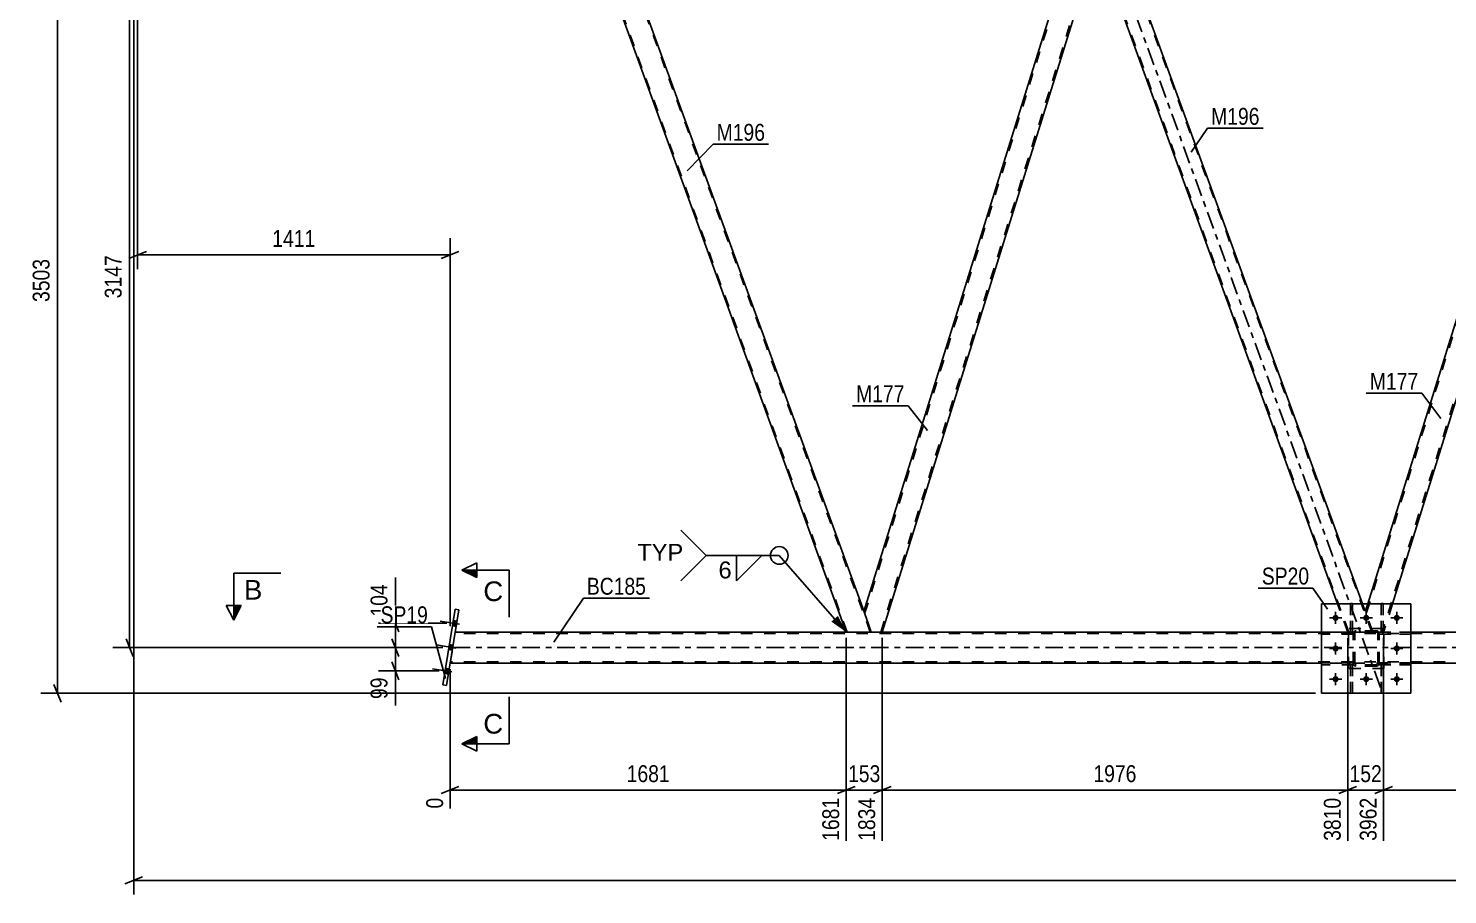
# Model space of a CAD drawing. Header units: millimetres. Extents: x 0 to 1766, y 0 to 560.
# Drawn here: x 1029.8 to 1270.7, y 259 to 406 of the extents above; entities that cross this region are included whole.
import ezdxf

# ---------------------------------------------------------------- set-up
doc = ezdxf.new("R2010")
doc.units = ezdxf.units.MM
doc.linetypes.add('DXK_LINE_DOT2', pattern=[3.9198, 1.9599, -1.9599])
doc.linetypes.add('DXK_LINE_DOT3', pattern=[5.9187, 2.979, -0.9799, 0.9799, -0.9799])
doc.styles.add('Arial', font='ARIAL.TTF', dxfattribs={"height": 0.2})
doc.styles.add('Arial Narrow', font='ARIALN.TTF', dxfattribs={"height": 0.2})

# ---------------------------------------------------------------- blocks, each defined once
blk = doc.blocks.new('Part-814185401-3604 - 3531')
at = {"color": 7, "linetype": 'DXK_LINE_DOT2'}
for p, q in [((1254.71, 298.38), (1249.31, 298.38)), ((1249.31, 298.38), (1249.31, 298.06)), ((1254.71, 298.06), (1249.31, 298.06)), ((1254.11, 298.06), (1254.11, 298.38)), ((1254.71, 298.06), (1254.71, 298.38))]:
    blk.add_line(p, q, dxfattribs=at)
blk = doc.blocks.new('Part-814185401-3687 - 3531')
at = {"color": 7, "linetype": 'DXK_LINE_DOT2'}
for p, q in [((1259.11, 303.26), (1259.11, 303.58)), ((1259.11, 303.58), (1264.51, 303.58)), ((1264.51, 303.26), (1259.11, 303.26)), ((1259.71, 303.26), (1259.71, 303.58)), ((1264.51, 303.58), (1264.51, 303.26))]:
    blk.add_line(p, q, dxfattribs=at)
blk = doc.blocks.new('Part-814185401-3638 - 3531')
at = {"color": 7, "linetype": 'DXK_LINE_DOT2'}
for p, q in [((1255.01, 303.78), (1255.19, 303.81)), ((1255.19, 303.81), (1255.01, 303.78)), ((1258.63, 303.81), (1255.19, 303.81)), ((1258.63, 303.81), (1258.81, 303.78)), ((1258.81, 303.78), (1258.63, 303.81)), ((1254.71, 303.33), (1254.75, 303.52)), ((1254.75, 303.52), (1254.71, 303.33)), ((1254.71, 298.29), (1254.71, 303.33)), ((1254.95, 303.33), (1254.97, 303.43)), ((1254.95, 298.29), (1254.95, 303.33)), ((1254.97, 303.43), (1255.02, 303.5)), ((1255.02, 303.5), (1255.1, 303.56)), ((1255.1, 303.56), (1255.19, 303.57)), ((1255.19, 303.57), (1258.63, 303.57)), ((1258.63, 303.57), (1258.72, 303.56)), ((1258.72, 303.56), (1258.8, 303.5)), ((1258.8, 303.5), (1258.85, 303.43)), ((1258.85, 303.43), (1258.87, 303.33)), ((1258.87, 298.29), (1258.87, 303.33)), ((1259.07, 303.52), (1259.11, 303.33)), ((1259.11, 303.33), (1259.07, 303.52)), ((1259.11, 298.29), (1259.11, 303.33)), ((1254.75, 298.11), (1254.71, 298.29)), ((1254.71, 298.29), (1254.75, 298.11)), ((1254.97, 298.2), (1254.95, 298.29)), ((1255.02, 298.13), (1254.97, 298.2)), ((1255.19, 297.81), (1255.01, 297.85)), ((1255.01, 297.85), (1255.19, 297.81)), ((1255.1, 298.07), (1255.02, 298.13)), ((1255.19, 298.05), (1255.1, 298.07)), ((1258.63, 298.05), (1255.19, 298.05)), ((1258.63, 297.81), (1255.19, 297.81)), ((1258.72, 298.07), (1258.63, 298.05)), ((1258.81, 297.85), (1258.63, 297.81)), ((1258.63, 297.81), (1258.81, 297.85)), ((1258.8, 298.13), (1258.72, 298.07)), ((1258.85, 298.2), (1258.8, 298.13)), ((1258.87, 298.29), (1258.85, 298.2)), ((1259.11, 298.29), (1259.07, 298.11)), ((1259.07, 298.11), (1259.11, 298.29))]:
    blk.add_line(p, q, dxfattribs=at)
at = {"color": 7, "linetype": 'DXK_LINE_DOT3'}
blk.add_line((1256.91, 300.81), (1256.91, 300.81), dxfattribs=at)
at = {"color": 7, "linetype": 'DXK_LINE_DOT2'}
for centre, start, end in [((1255.19, 303.33), 112.5, 157.5), ((1255.19, 303.33), 112.5, 157.5), ((1258.63, 303.33), 22.5, 67.5), ((1258.63, 303.33), 22.5, 67.5), ((1255.19, 298.29), 202.5, 247.5), ((1255.19, 298.29), 202.5, 247.5), ((1258.63, 298.29), 292.5, 337.5), ((1258.63, 298.29), 292.5, 337.5)]:
    blk.add_arc(centre, 0.48, start, end, dxfattribs=at)
blk = doc.blocks.new('Bolt-814185401-3567 - 3531')
at = {"color": 1, "linetype": 'Continuous'}
for p, q in [((1250.67, 306.01), (1251.36, 306.01)), ((1251.71, 307.05), (1251.71, 306.36)), ((1252.75, 306.01), (1252.06, 306.01)), ((1255.87, 306.01), (1256.56, 306.01)), ((1256.91, 307.05), (1256.91, 306.36)), ((1257.95, 306.01), (1257.26, 306.01)), ((1261.07, 306.01), (1261.76, 306.01)), ((1262.11, 307.05), (1262.11, 306.36)), ((1263.15, 306.01), (1262.46, 306.01)), ((1251.71, 304.97), (1251.71, 305.67)), ((1256.91, 304.97), (1256.91, 305.67)), ((1262.11, 304.97), (1262.11, 305.67)), ((1251.71, 301.85), (1251.71, 301.16)), ((1262.11, 301.85), (1262.11, 301.16)), ((1250.67, 300.81), (1251.36, 300.81)), ((1251.71, 299.77), (1251.71, 300.47)), ((1252.75, 300.81), (1252.06, 300.81)), ((1261.07, 300.81), (1261.76, 300.81)), ((1262.11, 299.77), (1262.11, 300.47)), ((1263.15, 300.81), (1262.46, 300.81)), ((1251.71, 296.65), (1251.71, 295.96)), ((1256.91, 296.65), (1256.91, 295.96)), ((1262.11, 296.65), (1262.11, 295.96)), ((1250.67, 295.61), (1251.36, 295.61)), ((1251.71, 294.57), (1251.71, 295.27)), ((1252.75, 295.61), (1252.06, 295.61)), ((1255.87, 295.61), (1256.56, 295.61)), ((1256.91, 294.57), (1256.91, 295.27)), ((1257.95, 295.61), (1257.26, 295.61)), ((1261.07, 295.61), (1261.76, 295.61)), ((1262.11, 294.57), (1262.11, 295.27)), ((1263.15, 295.61), (1262.46, 295.61))]:
    blk.add_line(p, q, dxfattribs=at)
blk = doc.blocks.new('Part-814185401-3639 - 3531')
at = {"color": 7, "linetype": 'DXK_LINE_DOT2'}
for p, q in [((1249.31, 308.41), (1264.51, 308.41)), ((1249.31, 308.41), (1249.31, 293.21)), ((1264.51, 308.41), (1264.51, 293.21)), ((1249.31, 293.21), (1264.51, 293.21))]:
    blk.add_line(p, q, dxfattribs=at)
blk = doc.blocks.new('Bolt-814185401-3570 - 3531')
at = {"linetype": 'Continuous'}
for points in [[(1101.93, 305.54), (1101.78, 304.68), (1102.41, 304.57), (1102.56, 305.44)], [(1101.93, 305.54), (1101.78, 304.68), (1102.41, 304.57), (1102.56, 305.44)], [(1101.93, 305.54), (1101.78, 304.68), (1102.41, 304.57), (1102.56, 305.44)], [(1101.26, 301.5), (1101.12, 300.63), (1101.75, 300.53), (1101.89, 301.39)], [(1101.26, 301.5), (1101.12, 300.63), (1101.75, 300.53), (1101.89, 301.39)], [(1100.6, 297.45), (1100.46, 296.58), (1101.09, 296.48), (1101.23, 297.35)], [(1100.6, 297.45), (1100.46, 296.58), (1101.09, 296.48), (1101.23, 297.35)], [(1100.6, 297.45), (1100.46, 296.58), (1101.09, 296.48), (1101.23, 297.35)]]:
    blk.add_hatch(color=1, dxfattribs=at).paths.add_polyline_path(points)
at = {"color": 1, "linetype": 'Continuous'}
for p, q in [((1103, 304.92), (1099.72, 305.46)), ((1103, 304.92), (1099.72, 305.46)), ((1103, 304.92), (1099.72, 305.46)), ((1102.41, 304.57), (1101.78, 304.68)), ((1102.41, 304.57), (1101.78, 304.68)), ((1102.41, 304.57), (1101.78, 304.68)), ((1102.56, 305.44), (1101.93, 305.54)), ((1102.56, 305.44), (1101.93, 305.54)), ((1102.56, 305.44), (1101.93, 305.54)), ((1102.33, 300.88), (1099.06, 301.41)), ((1102.33, 300.88), (1099.06, 301.41)), ((1101.89, 301.39), (1101.26, 301.5)), ((1101.89, 301.39), (1101.26, 301.5)), ((1101.75, 300.53), (1101.12, 300.63)), ((1101.75, 300.53), (1101.12, 300.63)), ((1101.67, 296.83), (1098.4, 297.37)), ((1101.67, 296.83), (1098.4, 297.37)), ((1101.67, 296.83), (1098.4, 297.37)), ((1101.09, 296.48), (1100.46, 296.58)), ((1101.09, 296.48), (1100.46, 296.58)), ((1101.09, 296.48), (1100.46, 296.58)), ((1101.23, 297.35), (1100.6, 297.45)), ((1101.23, 297.35), (1100.6, 297.45)), ((1101.23, 297.35), (1100.6, 297.45))]:
    blk.add_line(p, q, dxfattribs=at)
blk = doc.blocks.new('Part-814185401-3590 - 3531')
at = {"color": 7, "linetype": 'DXK_LINE_DOT2'}
for p, q in [((1259.46, 308.42), (1259.46, 303.57)), ((1259.78, 308.42), (1259.46, 308.42)), ((1259.78, 303.57), (1259.78, 308.42)), ((1259.46, 304.17), (1259.78, 304.17)), ((1259.46, 303.57), (1259.78, 303.57))]:
    blk.add_line(p, q, dxfattribs=at)
blk = doc.blocks.new('Part-814185401-3657 - 3531')
at = {"color": 7, "linetype": 'DXK_LINE_DOT2'}
for p, q in [((1254.26, 308.42), (1254.26, 303.57)), ((1254.58, 308.42), (1254.26, 308.42)), ((1254.58, 303.57), (1254.58, 308.42)), ((1254.26, 304.17), (1254.58, 304.17)), ((1254.26, 303.57), (1254.58, 303.57))]:
    blk.add_line(p, q, dxfattribs=at)
blk = doc.blocks.new('Part-814185401-3593 - 3531')
at = {"color": 7, "linetype": 'DXK_LINE_DOT2'}
for p, q in [((1254.58, 298.05), (1254.26, 298.05)), ((1254.26, 298.05), (1254.26, 293.22)), ((1254.26, 297.45), (1254.58, 297.45)), ((1254.58, 293.22), (1254.58, 298.05)), ((1254.26, 293.22), (1254.58, 293.22))]:
    blk.add_line(p, q, dxfattribs=at)
blk = doc.blocks.new('Part-814185401-3607 - 3531')
at = {"color": 7, "linetype": 'DXK_LINE_DOT2'}
for p, q in [((1254.71, 303.58), (1249.31, 303.58)), ((1249.31, 303.58), (1249.31, 303.26)), ((1254.71, 303.26), (1249.31, 303.26)), ((1254.11, 303.26), (1254.11, 303.58)), ((1254.71, 303.26), (1254.71, 303.58))]:
    blk.add_line(p, q, dxfattribs=at)
blk = doc.blocks.new('Part-814185401-3608 - 3531')
at = {"color": 7, "linetype": 'DXK_LINE_DOT2'}
for p, q in [((1255.01, 303.78), (1255.19, 303.81)), ((1255.19, 303.81), (1255.01, 303.78)), ((1258.63, 303.81), (1255.19, 303.81)), ((1258.63, 303.81), (1258.81, 303.78)), ((1258.81, 303.78), (1258.63, 303.81)), ((1254.71, 303.33), (1254.75, 303.52)), ((1254.75, 303.52), (1254.71, 303.33)), ((1254.71, 298.29), (1254.71, 303.33)), ((1254.95, 303.33), (1254.97, 303.43)), ((1254.95, 298.29), (1254.95, 303.33)), ((1254.97, 303.43), (1255.02, 303.5)), ((1255.02, 303.5), (1255.1, 303.56)), ((1255.1, 303.56), (1255.19, 303.57)), ((1255.19, 303.57), (1258.63, 303.57)), ((1258.63, 303.57), (1258.72, 303.56)), ((1258.72, 303.56), (1258.8, 303.5)), ((1258.8, 303.5), (1258.85, 303.43)), ((1258.85, 303.43), (1258.87, 303.33)), ((1258.87, 298.29), (1258.87, 303.33)), ((1259.07, 303.52), (1259.11, 303.33)), ((1259.11, 303.33), (1259.07, 303.52)), ((1259.11, 298.29), (1259.11, 303.33)), ((1254.75, 298.11), (1254.71, 298.29)), ((1254.71, 298.29), (1254.75, 298.11)), ((1254.97, 298.2), (1254.95, 298.29)), ((1255.02, 298.13), (1254.97, 298.2)), ((1255.19, 297.81), (1255.01, 297.85)), ((1255.01, 297.85), (1255.19, 297.81)), ((1255.1, 298.07), (1255.02, 298.13)), ((1255.19, 298.05), (1255.1, 298.07)), ((1258.63, 298.05), (1255.19, 298.05)), ((1258.63, 297.81), (1255.19, 297.81)), ((1258.72, 298.07), (1258.63, 298.05)), ((1258.81, 297.85), (1258.63, 297.81)), ((1258.63, 297.81), (1258.81, 297.85)), ((1258.8, 298.13), (1258.72, 298.07)), ((1258.85, 298.2), (1258.8, 298.13)), ((1258.87, 298.29), (1258.85, 298.2)), ((1259.11, 298.29), (1259.07, 298.11)), ((1259.07, 298.11), (1259.11, 298.29))]:
    blk.add_line(p, q, dxfattribs=at)
at = {"color": 7, "linetype": 'DXK_LINE_DOT3'}
blk.add_line((1256.91, 300.81), (1256.91, 300.81), dxfattribs=at)
at = {"color": 7, "linetype": 'DXK_LINE_DOT2'}
for centre, start, end in [((1255.19, 303.33), 112.5, 157.5), ((1255.19, 303.33), 112.5, 157.5), ((1258.63, 303.33), 22.5, 67.5), ((1258.63, 303.33), 22.5, 67.5), ((1255.19, 298.29), 202.5, 247.5), ((1255.19, 298.29), 202.5, 247.5), ((1258.63, 298.29), 292.5, 337.5), ((1258.63, 298.29), 292.5, 337.5)]:
    blk.add_arc(centre, 0.48, start, end, dxfattribs=at)
blk = doc.blocks.new('Part-814185401-3637 - 3531')
at = {"color": 7, "linetype": 'DXK_LINE_DOT2'}
for p, q in [((1254.26, 303.57), (1254.26, 308.42)), ((1254.26, 308.42), (1254.58, 308.42)), ((1254.58, 308.42), (1254.58, 303.57)), ((1254.26, 304.17), (1254.58, 304.17)), ((1254.58, 303.57), (1254.26, 303.57))]:
    blk.add_line(p, q, dxfattribs=at)
blk = doc.blocks.new('Part-814185401-3644 - 3531')
at = {"color": 2, "linetype": 'Continuous'}
for p, q in [((1264.51, 308.41), (1249.31, 308.41)), ((1249.31, 293.21), (1249.31, 308.41)), ((1264.51, 293.21), (1264.51, 308.41)), ((1264.51, 293.21), (1249.31, 293.21))]:
    blk.add_line(p, q, dxfattribs=at)
blk = doc.blocks.new('Part-814185401-3648 - 3531')
at = {"color": 7, "linetype": 'DXK_LINE_DOT2'}
for p, q in [((1259.78, 298.05), (1259.46, 298.05)), ((1259.46, 298.05), (1259.46, 293.22)), ((1259.46, 297.45), (1259.78, 297.45)), ((1259.78, 293.22), (1259.78, 298.05)), ((1259.46, 293.22), (1259.78, 293.22))]:
    blk.add_line(p, q, dxfattribs=at)
blk = doc.blocks.new('Part-814185401-3660 - 3531')
at = {"color": 7, "linetype": 'DXK_LINE_DOT2'}
for p, q in [((1254.71, 298.38), (1249.31, 298.38)), ((1249.31, 298.06), (1249.31, 298.38)), ((1254.71, 298.06), (1249.31, 298.06)), ((1254.11, 298.06), (1254.11, 298.38)), ((1254.71, 298.38), (1254.71, 298.06))]:
    blk.add_line(p, q, dxfattribs=at)
blk = doc.blocks.new('Part-814185401-3663 - 3531')
at = {"color": 7, "linetype": 'DXK_LINE_DOT2'}
for p, q in [((1254.71, 303.58), (1249.31, 303.58)), ((1249.31, 303.26), (1249.31, 303.58)), ((1254.71, 303.26), (1249.31, 303.26)), ((1254.11, 303.26), (1254.11, 303.58)), ((1254.71, 303.58), (1254.71, 303.26))]:
    blk.add_line(p, q, dxfattribs=at)
blk = doc.blocks.new('Part-814185401-3666 - 3531')
at = {"color": 7, "linetype": 'DXK_LINE_DOT2'}
for p, q in [((1259.11, 298.06), (1259.11, 298.38)), ((1259.11, 298.38), (1264.51, 298.38)), ((1264.51, 298.06), (1259.11, 298.06)), ((1259.71, 298.06), (1259.71, 298.38)), ((1264.51, 298.38), (1264.51, 298.06))]:
    blk.add_line(p, q, dxfattribs=at)
blk = doc.blocks.new('Part-814185401-3678 - 3531')
at = {"color": 7, "linetype": 'DXK_LINE_DOT2'}
for p, q in [((1264.51, 298.38), (1259.11, 298.38)), ((1259.11, 298.38), (1259.11, 298.06)), ((1259.11, 298.06), (1264.51, 298.06)), ((1259.71, 298.06), (1259.71, 298.38)), ((1264.51, 298.06), (1264.51, 298.38))]:
    blk.add_line(p, q, dxfattribs=at)
blk = doc.blocks.new('Part-814185401-3681 - 3531')
at = {"color": 7, "linetype": 'DXK_LINE_DOT2'}
for p, q in [((1264.51, 303.58), (1259.11, 303.58)), ((1259.11, 303.58), (1259.11, 303.26)), ((1259.11, 303.26), (1264.51, 303.26)), ((1259.71, 303.26), (1259.71, 303.58)), ((1264.51, 303.26), (1264.51, 303.58))]:
    blk.add_line(p, q, dxfattribs=at)
blk = doc.blocks.new('Part-814185401-3692 - 3531')
at = {"color": 7, "linetype": 'DXK_LINE_DOT2'}
for p, q in [((1259.46, 303.57), (1259.46, 308.42)), ((1259.46, 308.42), (1259.78, 308.42)), ((1259.78, 308.42), (1259.78, 303.57)), ((1259.46, 304.17), (1259.78, 304.17)), ((1259.78, 303.57), (1259.46, 303.57))]:
    blk.add_line(p, q, dxfattribs=at)
blk = doc.blocks.new('Part-814185401-3698 - 3531')
at = {"color": 7, "linetype": 'DXK_LINE_DOT2'}
for p, q in [((1259.46, 293.22), (1259.46, 298.05)), ((1259.46, 298.05), (1259.78, 298.05)), ((1259.46, 297.45), (1259.78, 297.45)), ((1259.78, 298.05), (1259.78, 293.22)), ((1259.78, 293.22), (1259.46, 293.22))]:
    blk.add_line(p, q, dxfattribs=at)
blk = doc.blocks.new('Part-814185401-3728 - 3531')
at = {"color": 7, "linetype": 'DXK_LINE_DOT2'}
for p, q in [((1124.51, 424.82), (1124.54, 424.82)), ((1128.49, 424.82), (1124.51, 424.82)), ((1124.51, 424.82), (1124.66, 424.42)), ((1168.8, 303.6), (1124.68, 424.82)), ((1172.72, 303.6), (1128.6, 424.82)), ((1172.89, 303.6), (1171.65, 307.02)), ((1168.63, 303.6), (1172.89, 303.6))]:
    blk.add_line(p, q, dxfattribs=at)
at = {"color": 2, "linetype": 'Continuous'}
for p, q in [((1168.63, 303.6), (1124.66, 424.42)), ((1128.77, 424.82), (1128.49, 424.82)), ((1171.65, 307.02), (1128.77, 424.82))]:
    blk.add_line(p, q, dxfattribs=at)
blk = doc.blocks.new('Part-814185401-3729 - 3531')
at = {"color": 7, "linetype": 'DXK_LINE_DOT2'}
for p, q in [((1259.91, 304.22), (1253.91, 304.22)), ((1253.91, 297.42), (1253.91, 304.22)), ((1259.91, 297.42), (1259.91, 304.22)), ((1259.91, 297.42), (1253.91, 297.42))]:
    blk.add_line(p, q, dxfattribs=at)
blk = doc.blocks.new('Part-814185401-3760 - 3531')
at = {"color": 2, "linetype": 'Continuous'}
for p, q in [((1102.24, 307.48), (1100.14, 294.65)), ((1100.77, 294.55), (1102.87, 307.37)), ((1102.87, 307.37), (1102.24, 307.48)), ((1100.77, 294.55), (1100.14, 294.65))]:
    blk.add_line(p, q, dxfattribs=at)
blk = doc.blocks.new('Part-814185401-3778 - 3531')
at = {"color": 2, "linetype": 'Continuous'}
for p, q in [((1171.63, 307.07), (1208.33, 424.82)), ((1209.65, 424.82), (1208.33, 424.82)), ((1211.18, 420.62), (1209.65, 424.82)), ((1174.74, 303.6), (1211.2, 420.57)), ((1172.89, 303.6), (1171.65, 307.02))]:
    blk.add_line(p, q, dxfattribs=at)
at = {"color": 7, "linetype": 'DXK_LINE_DOT2'}
for p, q in [((1171.76, 306.7), (1208.58, 424.82)), ((1174.48, 303.6), (1211.06, 420.94)), ((1211.2, 420.57), (1211.18, 420.62)), ((1211.2, 420.57), (1211.18, 420.62)), ((1171.65, 307.02), (1171.63, 307.07)), ((1172.89, 303.6), (1174.74, 303.6))]:
    blk.add_line(p, q, dxfattribs=at)
blk = doc.blocks.new('Part-814185401-3783 - 3531')
at = {"color": 7, "linetype": 'DXK_LINE_DOT3'}
blk.add_line((1259.32, 294.2), (1208.36, 434.22), dxfattribs=at)
at = {"color": 2, "linetype": 'Continuous'}
for p, q in [((1213.91, 424.82), (1209.65, 424.82)), ((1256.27, 308.41), (1213.91, 424.82)), ((1252.02, 308.41), (1211.18, 420.62))]:
    blk.add_line(p, q, dxfattribs=at)
at = {"color": 7, "linetype": 'DXK_LINE_DOT2'}
for p, q in [((1209.65, 424.82), (1211.18, 420.62)), ((1253.94, 303.6), (1209.82, 424.82)), ((1257.86, 303.6), (1213.73, 424.82)), ((1253.77, 303.6), (1252.02, 308.41)), ((1258.03, 303.6), (1256.27, 308.41)), ((1258.03, 303.6), (1253.77, 303.6))]:
    blk.add_line(p, q, dxfattribs=at)
blk = doc.blocks.new('Part-814185401-3788 - 3531')
at = {"color": 7, "linetype": 'DXK_LINE_DOT2'}
for p, q in [((1293.72, 424.82), (1256.9, 306.7)), ((1296.19, 420.94), (1259.62, 303.6)), ((1296.33, 420.57), (1296.31, 420.62)), ((1296.33, 420.57), (1296.31, 420.62)), ((1257.18, 308.41), (1256.76, 307.07)), ((1261.37, 308.41), (1259.87, 303.6)), ((1258.03, 303.6), (1256.76, 307.07)), ((1259.87, 303.6), (1258.03, 303.6))]:
    blk.add_line(p, q, dxfattribs=at)
at = {"color": 2, "linetype": 'Continuous'}
for p, q in [((1293.46, 424.82), (1257.18, 308.41)), ((1294.78, 424.82), (1293.46, 424.82)), ((1296.31, 420.62), (1294.78, 424.82)), ((1296.33, 420.57), (1261.37, 308.41))]:
    blk.add_line(p, q, dxfattribs=at)
blk = doc.blocks.new('Bolt-814185401-3789 - 3531')
at = {"linetype": 'Continuous'}
for points in [[(1252.23, 306.01, -1), (1251.19, 306.01, -1)], [(1257.43, 306.01, -1), (1256.39, 306.01, -1)], [(1262.63, 306.01, -1), (1261.59, 306.01, -1)], [(1252.23, 300.81, -1), (1251.19, 300.81, -1)], [(1262.63, 300.81, -1), (1261.59, 300.81, -1)], [(1252.23, 295.61, -1), (1251.19, 295.61, -1)], [(1257.43, 295.61, -1), (1256.39, 295.61, -1)], [(1262.63, 295.61, -1), (1261.59, 295.61, -1)]]:
    blk.add_hatch(color=1, dxfattribs=at).paths.add_polyline_path(points)
at = {"color": 1, "linetype": 'Continuous'}
for p, q in [((1252.75, 306.01), (1250.67, 306.01)), ((1251.71, 307.05), (1251.71, 304.97)), ((1257.95, 306.01), (1255.87, 306.01)), ((1256.91, 307.05), (1256.91, 304.97)), ((1263.15, 306.01), (1261.07, 306.01)), ((1262.11, 307.05), (1262.11, 304.97)), ((1251.71, 301.85), (1251.71, 299.77)), ((1262.11, 301.85), (1262.11, 299.77)), ((1252.75, 300.81), (1250.67, 300.81)), ((1263.15, 300.81), (1261.07, 300.81)), ((1251.71, 296.65), (1251.71, 294.57)), ((1256.91, 296.65), (1256.91, 294.57)), ((1262.11, 296.65), (1262.11, 294.57)), ((1252.75, 295.61), (1250.67, 295.61)), ((1257.95, 295.61), (1255.87, 295.61)), ((1263.15, 295.61), (1261.07, 295.61))]:
    blk.add_line(p, q, dxfattribs=at)
blk = doc.blocks.new('Part-814185401-3790 - 3531')
at = {"color": 7, "linetype": 'DXK_LINE_DOT2'}
for p, q in [((1259.91, 304.22), (1253.91, 304.22)), ((1253.91, 297.42), (1253.91, 304.22)), ((1259.91, 297.42), (1259.91, 304.22)), ((1259.91, 297.42), (1253.91, 297.42))]:
    blk.add_line(p, q, dxfattribs=at)
blk = doc.blocks.new('Part-814185401-3799 - 3531')
at = {"color": 7, "linetype": 'DXK_LINE_DOT2'}
for p, q in [((1101.39, 298.32), (1102.25, 303.6)), ((1264.51, 303.6), (1249.31, 303.6)), ((1713.25, 303.36), (1102.22, 303.36)), ((1713.25, 298.56), (1101.43, 298.56)), ((1264.51, 298.32), (1249.31, 298.32))]:
    blk.add_line(p, q, dxfattribs=at)
at = {"color": 2, "linetype": 'Continuous'}
for p, q in [((1249.31, 303.6), (1102.25, 303.6)), ((1419.58, 303.6), (1264.51, 303.6)), ((1249.31, 298.32), (1101.39, 298.32)), ((1419.58, 298.32), (1264.51, 298.32))]:
    blk.add_line(p, q, dxfattribs=at)
at = {"color": 7, "linetype": 'DXK_LINE_DOT3'}
blk.add_line((1101.82, 300.96), (1713.25, 300.96), dxfattribs=at)
blk = doc.blocks.new('Part-814185401-3834 - 3531')
at = {"color": 7, "linetype": 'DXK_LINE_DOT2'}
for p, q in [((1254.26, 293.22), (1254.26, 298.05)), ((1254.26, 298.05), (1254.58, 298.05)), ((1254.26, 297.45), (1254.58, 297.45)), ((1254.58, 298.05), (1254.58, 293.22)), ((1254.58, 293.22), (1254.26, 293.22))]:
    blk.add_line(p, q, dxfattribs=at)
blk = doc.blocks.new('StraightDimension-814185401-4766 - 3531')
at = {"color": 7, "linetype": 'Continuous'}
for p, q in [((1168.63, 302.6), (1168.63, 268.17)), ((1174.74, 302.6), (1174.74, 268.17)), ((1167.13, 276.19), (1170.13, 277.39)), ((1176.24, 277.39), (1173.24, 276.19)), ((1168.63, 276.79), (1174.74, 276.79))]:
    blk.add_line(p, q, dxfattribs=at)
at = {"color": 0}
blk.add_wipeout([(1175.03, 277.54), (1175.03, 281.74), (1168.34, 281.74), (1168.34, 277.54)], dxfattribs=at)
at = {"color": 0, "linetype": 'Continuous'}
blk.add_wipeout([(1174.14, 276.09), (1169.94, 276.09), (1169.94, 267.57), (1174.14, 267.57)], dxfattribs=at)
at = {"color": 3, "style": 'Arial Narrow'}
blk.add_text('153', height=2.863, dxfattribs=at).set_placement((1168.94, 278.14))
at = {"color": 3, "linetype": 'Continuous', "style": 'Arial Narrow'}
blk.add_text('1834', height=2.863, rotation=90.0002, dxfattribs=at).set_placement((1173.54, 268.17))
blk = doc.blocks.new('StraightDimension-814185401-4194 - 3531')
at = {"color": 7, "linetype": 'Continuous'}
for p, q in [((1091.49, 306.61), (1092.69, 303.61)), ((1100.85, 305.11), (1089.24, 305.11)), ((1092.09, 300.96), (1092.09, 305.11)), ((1092.69, 299.46), (1091.49, 302.46)), ((1100.17, 300.96), (1089.24, 300.96))]:
    blk.add_line(p, q, dxfattribs=at)
at = {"color": 0}
blk.add_wipeout([(1091.34, 312.32), (1087.14, 312.32), (1087.14, 305.63), (1091.34, 305.63)], dxfattribs=at)
at = {"color": 7, "linetype": 'Continuous'}
blk.add_line((1092.09, 305.11), (1092.09, 312.84), dxfattribs=at)
blk.add_line((1092.09, 305.11), (1092.09, 312.84), dxfattribs=at)
at = {"color": 3, "style": 'Arial Narrow'}
blk.add_text('104', height=2.863, rotation=90.0002, dxfattribs=at).set_placement((1090.74, 306.23))
blk = doc.blocks.new('StraightDimension-814185401-4202 - 3531')
at = {"color": 7, "linetype": 'Continuous'}
for p, q in [((1091.49, 302.46), (1092.69, 299.46)), ((1100.17, 300.96), (1089.24, 300.96)), ((1092.09, 297.02), (1092.09, 300.96)), ((1099.53, 297.02), (1089.24, 297.02)), ((1092.69, 295.52), (1091.49, 298.52))]:
    blk.add_line(p, q, dxfattribs=at)
at = {"color": 0}
blk.add_wipeout([(1091.34, 296.49), (1087.14, 296.49), (1087.14, 291.64), (1091.34, 291.64)], dxfattribs=at)
at = {"color": 7, "linetype": 'Continuous'}
blk.add_line((1092.09, 297.02), (1092.09, 291.11), dxfattribs=at)
blk.add_line((1092.09, 297.02), (1092.09, 291.11), dxfattribs=at)
at = {"color": 3, "style": 'Arial Narrow'}
blk.add_text('99', height=2.863, rotation=90.0002, dxfattribs=at).set_placement((1090.74, 292.24))
blk = doc.blocks.new('StraightDimension-814185401-4815 - 3531')
at = {"color": 7, "linetype": 'Continuous'}
for p, q in [((1035.33, 431.82), (1034.13, 434.82)), ((1046.67, 433.32), (1031.88, 433.32)), ((1034.73, 293.21), (1034.73, 433.32)), ((1034.13, 294.71), (1035.33, 291.71)), ((1248.31, 293.21), (1031.88, 293.21))]:
    blk.add_line(p, q, dxfattribs=at)
at = {"color": 0}
blk.add_wipeout([(1033.98, 367.52), (1029.78, 367.52), (1029.78, 359.01), (1033.98, 359.01)], dxfattribs=at)
at = {"color": 3, "style": 'Arial Narrow'}
blk.add_text('3503', height=2.863, rotation=90.0002, dxfattribs=at).set_placement((1033.38, 359.61))
blk = doc.blocks.new('StraightDimension-814185401-4239 - 3531')
at = {"color": 7, "linetype": 'Continuous'}
for p, q in [((1048.31, 423.82), (1048.31, 365.2)), ((1101.39, 304.6), (1101.39, 370.45)), ((1049.81, 368.2), (1046.81, 367)), ((1048.31, 367.6), (1101.39, 367.6)), ((1099.89, 367), (1102.89, 368.2))]:
    blk.add_line(p, q, dxfattribs=at)
at = {"color": 0}
blk.add_wipeout([(1079.11, 368.35), (1079.11, 372.55), (1070.59, 372.55), (1070.59, 368.35)], dxfattribs=at)
at = {"color": 3, "style": 'Arial Narrow'}
blk.add_text('1411', height=2.863, dxfattribs=at).set_placement((1071.19, 368.95))
blk = doc.blocks.new('StraightDimension-814185401-4525 - 3531')
at = {"color": 7, "linetype": 'Continuous'}
for p, q in [((1047.67, 419.32), (1047.67, 259.05)), ((1049.17, 262.05), (1046.17, 260.85)), ((1047.67, 261.45), (1731.47, 261.45))]:
    blk.add_line(p, q, dxfattribs=at)
blk = doc.blocks.new('StraightDimension-814185401-4536 - 3531')
at = {"color": 7, "linetype": 'Continuous'}
for p, q in [((1253.78, 302.58), (1253.78, 268.17)), ((1259.87, 302.6), (1259.87, 268.17)), ((1252.28, 276.19), (1255.28, 277.39)), ((1261.37, 277.39), (1258.37, 276.19)), ((1253.78, 276.79), (1259.87, 276.79))]:
    blk.add_line(p, q, dxfattribs=at)
at = {"color": 0}
blk.add_wipeout([(1260.17, 277.54), (1260.17, 281.74), (1253.48, 281.74), (1253.48, 277.54)], dxfattribs=at)
at = {"color": 0, "linetype": 'Continuous'}
blk.add_wipeout([(1259.27, 276.09), (1255.07, 276.09), (1255.07, 267.57), (1259.27, 267.57)], dxfattribs=at)
at = {"color": 3, "style": 'Arial Narrow'}
blk.add_text('152', height=2.863, dxfattribs=at).set_placement((1254.08, 278.14))
at = {"color": 3, "linetype": 'Continuous', "style": 'Arial Narrow'}
blk.add_text('3962', height=2.863, rotation=90.0002, dxfattribs=at).set_placement((1258.67, 268.17))
blk = doc.blocks.new('StraightDimension-814185401-4561 - 3531')
at = {"color": 7, "linetype": 'Continuous'}
for p, q in [((1259.87, 302.6), (1259.87, 268.17)), ((1338.9, 302.6), (1338.9, 268.17)), ((1261.37, 277.39), (1258.37, 276.19)), ((1337.4, 276.19), (1340.4, 277.39)), ((1259.87, 276.79), (1338.9, 276.79))]:
    blk.add_line(p, q, dxfattribs=at)
at = {"color": 0}
blk.add_wipeout([(1303.64, 277.54), (1303.64, 281.74), (1295.13, 281.74), (1295.13, 277.54)], dxfattribs=at)
at = {"color": 0, "linetype": 'Continuous'}
blk.add_wipeout([(1338.3, 276.09), (1334.1, 276.09), (1334.1, 267.57), (1338.3, 267.57)], dxfattribs=at)
at = {"color": 3, "style": 'Arial Narrow'}
blk.add_text('1976', height=2.863, dxfattribs=at).set_placement((1295.73, 278.14))
at = {"color": 3, "linetype": 'Continuous', "style": 'Arial Narrow'}
blk.add_text('5938', height=2.863, rotation=90.0002, dxfattribs=at).set_placement((1337.7, 268.17))
blk = doc.blocks.new('StraightDimension-814185401-4754 - 3531')
at = {"color": 7, "linetype": 'Continuous'}
for p, q in [((1168.63, 302.6), (1168.63, 268.17)), ((1101.39, 297.32), (1101.39, 273.66)), ((1102.89, 277.39), (1099.89, 276.19)), ((1167.13, 276.19), (1170.13, 277.39)), ((1101.39, 276.79), (1168.63, 276.79))]:
    blk.add_line(p, q, dxfattribs=at)
at = {"color": 0}
blk.add_wipeout([(1139.27, 277.54), (1139.27, 281.74), (1130.76, 281.74), (1130.76, 277.54)], dxfattribs=at)
at = {"color": 0, "linetype": 'Continuous'}
for points in [[(1100.79, 276.09), (1096.59, 276.09), (1096.59, 273.06), (1100.79, 273.06)], [(1168.03, 276.09), (1163.83, 276.09), (1163.83, 267.57), (1168.03, 267.57)]]:
    blk.add_wipeout(points, dxfattribs=at)
at = {"color": 3, "style": 'Arial Narrow'}
blk.add_text('1681', height=2.863, dxfattribs=at).set_placement((1131.36, 278.14))
at = {"color": 3, "linetype": 'Continuous', "style": 'Arial Narrow'}
for s, height, p in [('0', 2.86, (1100.19, 273.66)), ('1681', 2.863, (1167.43, 268.17))]:
    blk.add_text(s, height=height, rotation=90.0002, dxfattribs=at).set_placement(p)
blk = doc.blocks.new('StraightDimension-814185401-4785 - 3531')
at = {"color": 7, "linetype": 'Continuous'}
for p, q in [((1174.74, 302.6), (1174.74, 268.17)), ((1253.78, 302.58), (1253.78, 268.17)), ((1176.24, 277.39), (1173.24, 276.19)), ((1252.28, 276.19), (1255.28, 277.39)), ((1174.74, 276.79), (1253.78, 276.79))]:
    blk.add_line(p, q, dxfattribs=at)
at = {"color": 0}
blk.add_wipeout([(1218.51, 277.54), (1218.51, 281.74), (1210, 281.74), (1210, 277.54)], dxfattribs=at)
at = {"color": 0, "linetype": 'Continuous'}
blk.add_wipeout([(1253.18, 276.09), (1248.98, 276.09), (1248.98, 267.57), (1253.18, 267.57)], dxfattribs=at)
at = {"color": 3, "style": 'Arial Narrow'}
blk.add_text('1976', height=2.863, dxfattribs=at).set_placement((1210.6, 278.14))
at = {"color": 3, "linetype": 'Continuous', "style": 'Arial Narrow'}
blk.add_text('3810', height=2.863, rotation=90.0002, dxfattribs=at).set_placement((1252.58, 268.17))
blk = doc.blocks.new('StraightDimension-814185401-4810 - 3531')
at = {"color": 7, "linetype": 'Continuous'}
for p, q in [((1046.67, 426.82), (1044.11, 426.82)), ((1047.56, 425.32), (1046.36, 428.32)), ((1046.96, 300.96), (1046.96, 426.82)), ((1046.36, 302.46), (1047.56, 299.46)), ((1100.17, 300.96), (1044.11, 300.96))]:
    blk.add_line(p, q, dxfattribs=at)
at = {"color": 0}
blk.add_wipeout([(1046.21, 368.15), (1042.01, 368.15), (1042.01, 359.63), (1046.21, 359.63)], dxfattribs=at)
at = {"color": 3, "style": 'Arial Narrow'}
blk.add_text('3147', height=2.863, rotation=90.0002, dxfattribs=at).set_placement((1045.61, 360.23))
blk = doc.blocks.new('Mark-814185401-3640 - 3531')
at = {"color": 0}
blk.add_wipeout([(1247.23, 311.67), (1247.23, 314.67), (1239.19, 314.67), (1239.19, 311.67)], dxfattribs=at)
blk.add_wipeout([(1247.23, 311.67), (1247.23, 314.67), (1239.19, 314.67), (1239.19, 311.67)], dxfattribs=at)
at = {"color": 30, "linetype": 'Continuous'}
for p in [(1238.59, 311.07), (1250.36, 307.49)]:
    blk.add_line(p, (1247.83, 311.07), dxfattribs=at)
at = {"color": 3, "style": 'Arial Narrow'}
blk.add_text('SP20', height=2.863, dxfattribs=at).set_placement((1239.19, 311.67))
blk = doc.blocks.new('Mark-814185401-3724 - 3531')
at = {"color": 0}
blk.add_wipeout([(1154.85, 386.97), (1154.85, 389.97), (1146.63, 389.97), (1146.63, 386.97)], dxfattribs=at)
blk.add_wipeout([(1154.85, 386.97), (1154.85, 389.97), (1146.63, 389.97), (1146.63, 386.97)], dxfattribs=at)
at = {"color": 30, "linetype": 'Continuous'}
for p, q in [((1141.61, 381.84), (1146.03, 386.37)), ((1146.03, 386.37), (1155.45, 386.37))]:
    blk.add_line(p, q, dxfattribs=at)
at = {"color": 3, "style": 'Arial Narrow'}
blk.add_text('M196', height=2.863, dxfattribs=at).set_placement((1146.63, 386.97))
blk = doc.blocks.new('Mark-814185401-3756 - 3531')
at = {"color": 0}
blk.add_wipeout([(1097.61, 305.1), (1097.61, 308.1), (1089.58, 308.1), (1089.58, 305.1)], dxfattribs=at)
blk.add_wipeout([(1097.61, 305.1), (1097.61, 308.1), (1089.58, 308.1), (1089.58, 305.1)], dxfattribs=at)
at = {"color": 30, "linetype": 'Continuous'}
for p in [(1088.98, 304.5), (1100.6, 295.72)]:
    blk.add_line(p, (1098.21, 304.5), dxfattribs=at)
at = {"color": 3, "style": 'Arial Narrow'}
blk.add_text('SP19', height=2.863, dxfattribs=at).set_placement((1089.58, 305.1))
blk = doc.blocks.new('Mark-814185401-3774 - 3531')
at = {"color": 0}
blk.add_wipeout([(1178.53, 342.61), (1178.53, 345.61), (1170.3, 345.61), (1170.3, 342.61)], dxfattribs=at)
blk.add_wipeout([(1178.53, 342.61), (1178.53, 345.61), (1170.3, 345.61), (1170.3, 342.61)], dxfattribs=at)
at = {"color": 30, "linetype": 'Continuous'}
for p in [(1169.7, 342.01), (1182.42, 337.82)]:
    blk.add_line(p, (1179.13, 342.01), dxfattribs=at)
at = {"color": 3, "style": 'Arial Narrow'}
blk.add_text('M177', height=2.863, dxfattribs=at).set_placement((1170.3, 342.61))
blk = doc.blocks.new('Mark-814185401-3779 - 3531')
at = {"color": 0}
blk.add_wipeout([(1238.8, 389.68), (1238.8, 392.68), (1230.58, 392.68), (1230.58, 389.68)], dxfattribs=at)
blk.add_wipeout([(1238.8, 389.68), (1238.8, 392.68), (1230.58, 392.68), (1230.58, 389.68)], dxfattribs=at)
at = {"color": 30, "linetype": 'Continuous'}
for p, q in [((1227.21, 385.01), (1229.98, 389.08)), ((1229.98, 389.08), (1239.4, 389.08))]:
    blk.add_line(p, q, dxfattribs=at)
at = {"color": 3, "style": 'Arial Narrow'}
blk.add_text('M196', height=2.863, dxfattribs=at).set_placement((1230.58, 389.68))
blk = doc.blocks.new('Mark-814185401-3784 - 3531')
at = {"color": 0}
blk.add_wipeout([(1265.76, 344.71), (1265.76, 347.71), (1257.53, 347.71), (1257.53, 344.71)], dxfattribs=at)
blk.add_wipeout([(1265.76, 344.71), (1265.76, 347.71), (1257.53, 347.71), (1257.53, 344.71)], dxfattribs=at)
at = {"color": 30, "linetype": 'Continuous'}
for p in [(1256.93, 344.11), (1269.56, 339.83)]:
    blk.add_line(p, (1266.36, 344.11), dxfattribs=at)
at = {"color": 3, "style": 'Arial Narrow'}
blk.add_text('M177', height=2.863, dxfattribs=at).set_placement((1257.53, 344.71))
blk = doc.blocks.new('Mark-814185401-3795 - 3531')
at = {"color": 0}
blk.add_wipeout([(1134.64, 309.94), (1134.64, 312.94), (1124.6, 312.94), (1124.6, 309.94)], dxfattribs=at)
blk.add_wipeout([(1134.64, 309.94), (1134.64, 312.94), (1124.6, 312.94), (1124.6, 309.94)], dxfattribs=at)
at = {"color": 30, "linetype": 'Continuous'}
for p, q in [((1119, 301.88), (1124, 309.34)), ((1124, 309.34), (1135.24, 309.34))]:
    blk.add_line(p, q, dxfattribs=at)
at = {"color": 3, "style": 'Arial Narrow'}
blk.add_text('BC185', height=2.863, dxfattribs=at).set_placement((1124.6, 309.94))
blk = doc.blocks.new('SectionMark-814185401-4997 - 3531')
at = {"color": 6, "linetype": 'Continuous'}
for p, q in [((1103.39, 314.1), (1105.89, 315.35)), ((1111.39, 314.1), (1103.39, 314.1)), ((1111.39, 284.62), (1103.39, 284.62)), ((1105.89, 283.37), (1103.39, 284.62))]:
    blk.add_line(p, q, dxfattribs=at)
at = {"color": 0, "linetype": 'Continuous'}
for points in [[(1110.39, 308.85), (1110.39, 312.35), (1107.02, 312.35), (1107.02, 308.85)], [(1110.39, 286.37), (1110.39, 289.87), (1107.02, 289.87), (1107.02, 286.37)]]:
    blk.add_wipeout(points, dxfattribs=at)
at = {"linetype": 'Continuous'}
for points in [[(1105.89, 314.1), (1105.89, 312.85), (1103.39, 314.1)], [(1105.89, 285.87), (1105.89, 284.62), (1103.39, 284.62)]]:
    blk.add_hatch(color=6, dxfattribs=at).paths.add_polyline_path(points)
at = {"color": 6, "linetype": 'Continuous'}
for p, q in [((1103.39, 314.1), (1105.89, 312.85)), ((1105.89, 312.85), (1105.89, 315.35)), ((1111.39, 314.1), (1111.39, 306.1)), ((1111.39, 284.62), (1111.39, 292.62)), ((1103.39, 284.62), (1105.89, 285.87)), ((1105.89, 285.87), (1105.89, 283.37))]:
    blk.add_line(p, q, dxfattribs=at)
at = {"color": 3, "linetype": 'Continuous', "style": 'Arial'}
for p in [(1107.02, 308.85), (1107.02, 286.37)]:
    blk.add_text('C', height=3.34, dxfattribs=at).set_placement(p)
blk = doc.blocks.new('SectionMark-814185401-4999 - 3531')
at = {"color": 6, "linetype": 'Continuous'}
for p, q in [((1064.64, 313.6), (1064.64, 305.6)), ((1064.64, 305.6), (1063.39, 308.1))]:
    blk.add_line(p, q, dxfattribs=at)
at = {"color": 0, "linetype": 'Continuous'}
blk.add_wipeout([(1069.5, 309.1), (1069.5, 312.6), (1066.39, 312.6), (1066.39, 309.1)], dxfattribs=at)
at = {"linetype": 'Continuous'}
blk.add_hatch(color=6, dxfattribs=at).paths.add_polyline_path([(1064.64, 308.1), (1065.89, 308.1), (1064.64, 305.6)])
at = {"color": 6, "linetype": 'Continuous'}
for p, q in [((1064.64, 313.6), (1072.64, 313.6)), ((1065.89, 308.1), (1063.39, 308.1)), ((1064.64, 305.6), (1065.89, 308.1))]:
    blk.add_line(p, q, dxfattribs=at)
at = {"color": 3, "linetype": 'Continuous', "style": 'Arial'}
blk.add_text('B', height=3.34, dxfattribs=at).set_placement((1066.39, 309.1))
blk = doc.blocks.new('WeldMark-814185401-5011 - 3531')
at = {"linetype": 'Continuous'}
blk.add_hatch(color=30, dxfattribs=at).paths.add_polyline_path([(1167.22, 306.35), (1168.63, 303.6), (1166.1, 305.37)])
at = {"color": 3, "linetype": 'Continuous'}
for q in [(1140.56, 320.89), (1140.56, 312.31)]:
    blk.add_line((1144.85, 316.6), q, dxfattribs=at)
at = {"color": 30, "linetype": 'Continuous'}
blk.add_line((1168.63, 303.6), (1157.27, 316.6), dxfattribs=at)
at = {"color": 3, "linetype": 'Continuous'}
for start, end in [(90, 270), (270, 90)]:
    blk.add_arc((1157.27, 316.6), 1.5, start, end, dxfattribs=at)
at = {"color": 0}
blk.add_wipeout([(1149.37, 312.5), (1149.37, 315.9), (1146.75, 315.9), (1146.75, 312.5)], dxfattribs=at)
at = {"color": 30, "linetype": 'Continuous'}
blk.add_line((1144.85, 316.6), (1157.27, 316.6), dxfattribs=at)
at = {"color": 3, "linetype": 'Continuous'}
for p, q in [((1150.03, 316.6), (1154.31, 316.6)), ((1154.31, 316.6), (1150.03, 312.31)), ((1150.03, 312.31), (1150.03, 316.6))]:
    blk.add_line(p, q, dxfattribs=at)
at = {"color": 3, "style": 'Arial'}
blk.add_text('6', height=2.87, dxfattribs=at).set_placement((1146.95, 312.7))
at = {"color": 0, "linetype": 'Continuous'}
blk.add_wipeout([(1140.95, 315.7), (1140.95, 318.7), (1133.17, 318.7), (1133.17, 315.7)], dxfattribs=at)
blk.add_wipeout([(1140.95, 315.7), (1140.95, 318.7), (1133.17, 318.7), (1133.17, 315.7)], dxfattribs=at)
at = {"color": 3, "linetype": 'Continuous', "style": 'Arial'}
blk.add_text('TYP', height=2.865, dxfattribs=at).set_placement((1133.17, 315.7))

msp = doc.modelspace()

# ---------------------------------------------------------------- block references
for name in ['Part-814185401-3783 - 3531', 'Part-814185401-3728 - 3531', 'Part-814185401-3778 - 3531', 'Part-814185401-3788 - 3531', 'Part-814185401-3639 - 3531', 'Part-814185401-3644 - 3531', 'Part-814185401-3657 - 3531', 'Part-814185401-3637 - 3531', 'Part-814185401-3590 - 3531', 'Part-814185401-3692 - 3531', 'Part-814185401-3760 - 3531', 'Bolt-814185401-3567 - 3531', 'Bolt-814185401-3789 - 3531', 'Bolt-814185401-3570 - 3531', 'Part-814185401-3799 - 3531', 'Part-814185401-3729 - 3531', 'Part-814185401-3790 - 3531', 'Part-814185401-3638 - 3531', 'Part-814185401-3608 - 3531', 'Part-814185401-3607 - 3531', 'Part-814185401-3663 - 3531', 'Part-814185401-3687 - 3531', 'Part-814185401-3681 - 3531', 'Part-814185401-3604 - 3531', 'Part-814185401-3660 - 3531', 'Part-814185401-3593 - 3531', 'Part-814185401-3834 - 3531', 'Part-814185401-3666 - 3531', 'Part-814185401-3678 - 3531', 'Part-814185401-3648 - 3531', 'Part-814185401-3698 - 3531']:
    msp.add_blockref(name, (0, 0))

# ---------------------------------------------------------------- next in the draw order: block references
for name in ['StraightDimension-814185401-4194 - 3531', 'StraightDimension-814185401-4766 - 3531']:
    msp.add_blockref(name, (0, 0))

# ---------------------------------------------------------------- next in the draw order: block references
msp.add_blockref('StraightDimension-814185401-4202 - 3531', (0, 0))

# ---------------------------------------------------------------- next in the draw order: block references
msp.add_blockref('StraightDimension-814185401-4815 - 3531', (0, 0))

# ---------------------------------------------------------------- next in the draw order: block references
msp.add_blockref('StraightDimension-814185401-4239 - 3531', (0, 0))

# ---------------------------------------------------------------- next in the draw order: block references
msp.add_blockref('StraightDimension-814185401-4525 - 3531', (0, 0))

# ---------------------------------------------------------------- next in the draw order: block references
for name in ['Mark-814185401-3779 - 3531', 'Mark-814185401-3724 - 3531', 'Mark-814185401-3784 - 3531', 'Mark-814185401-3774 - 3531', 'Mark-814185401-3640 - 3531', 'StraightDimension-814185401-4754 - 3531', 'StraightDimension-814185401-4536 - 3531']:
    msp.add_blockref(name, (0, 0))

# ---------------------------------------------------------------- next in the draw order: block references
for name in ['StraightDimension-814185401-4810 - 3531', 'SectionMark-814185401-4997 - 3531', 'Mark-814185401-3795 - 3531', 'StraightDimension-814185401-4785 - 3531', 'StraightDimension-814185401-4561 - 3531']:
    msp.add_blockref(name, (0, 0))

# ---------------------------------------------------------------- next in the draw order: block references
msp.add_blockref('Mark-814185401-3756 - 3531', (0, 0))

# ---------------------------------------------------------------- next in the draw order: block references
msp.add_blockref('SectionMark-814185401-4999 - 3531', (0, 0))

# ---------------------------------------------------------------- next in the draw order: block references
msp.add_blockref('WeldMark-814185401-5011 - 3531', (0, 0))

doc.saveas('drawing.dxf')
